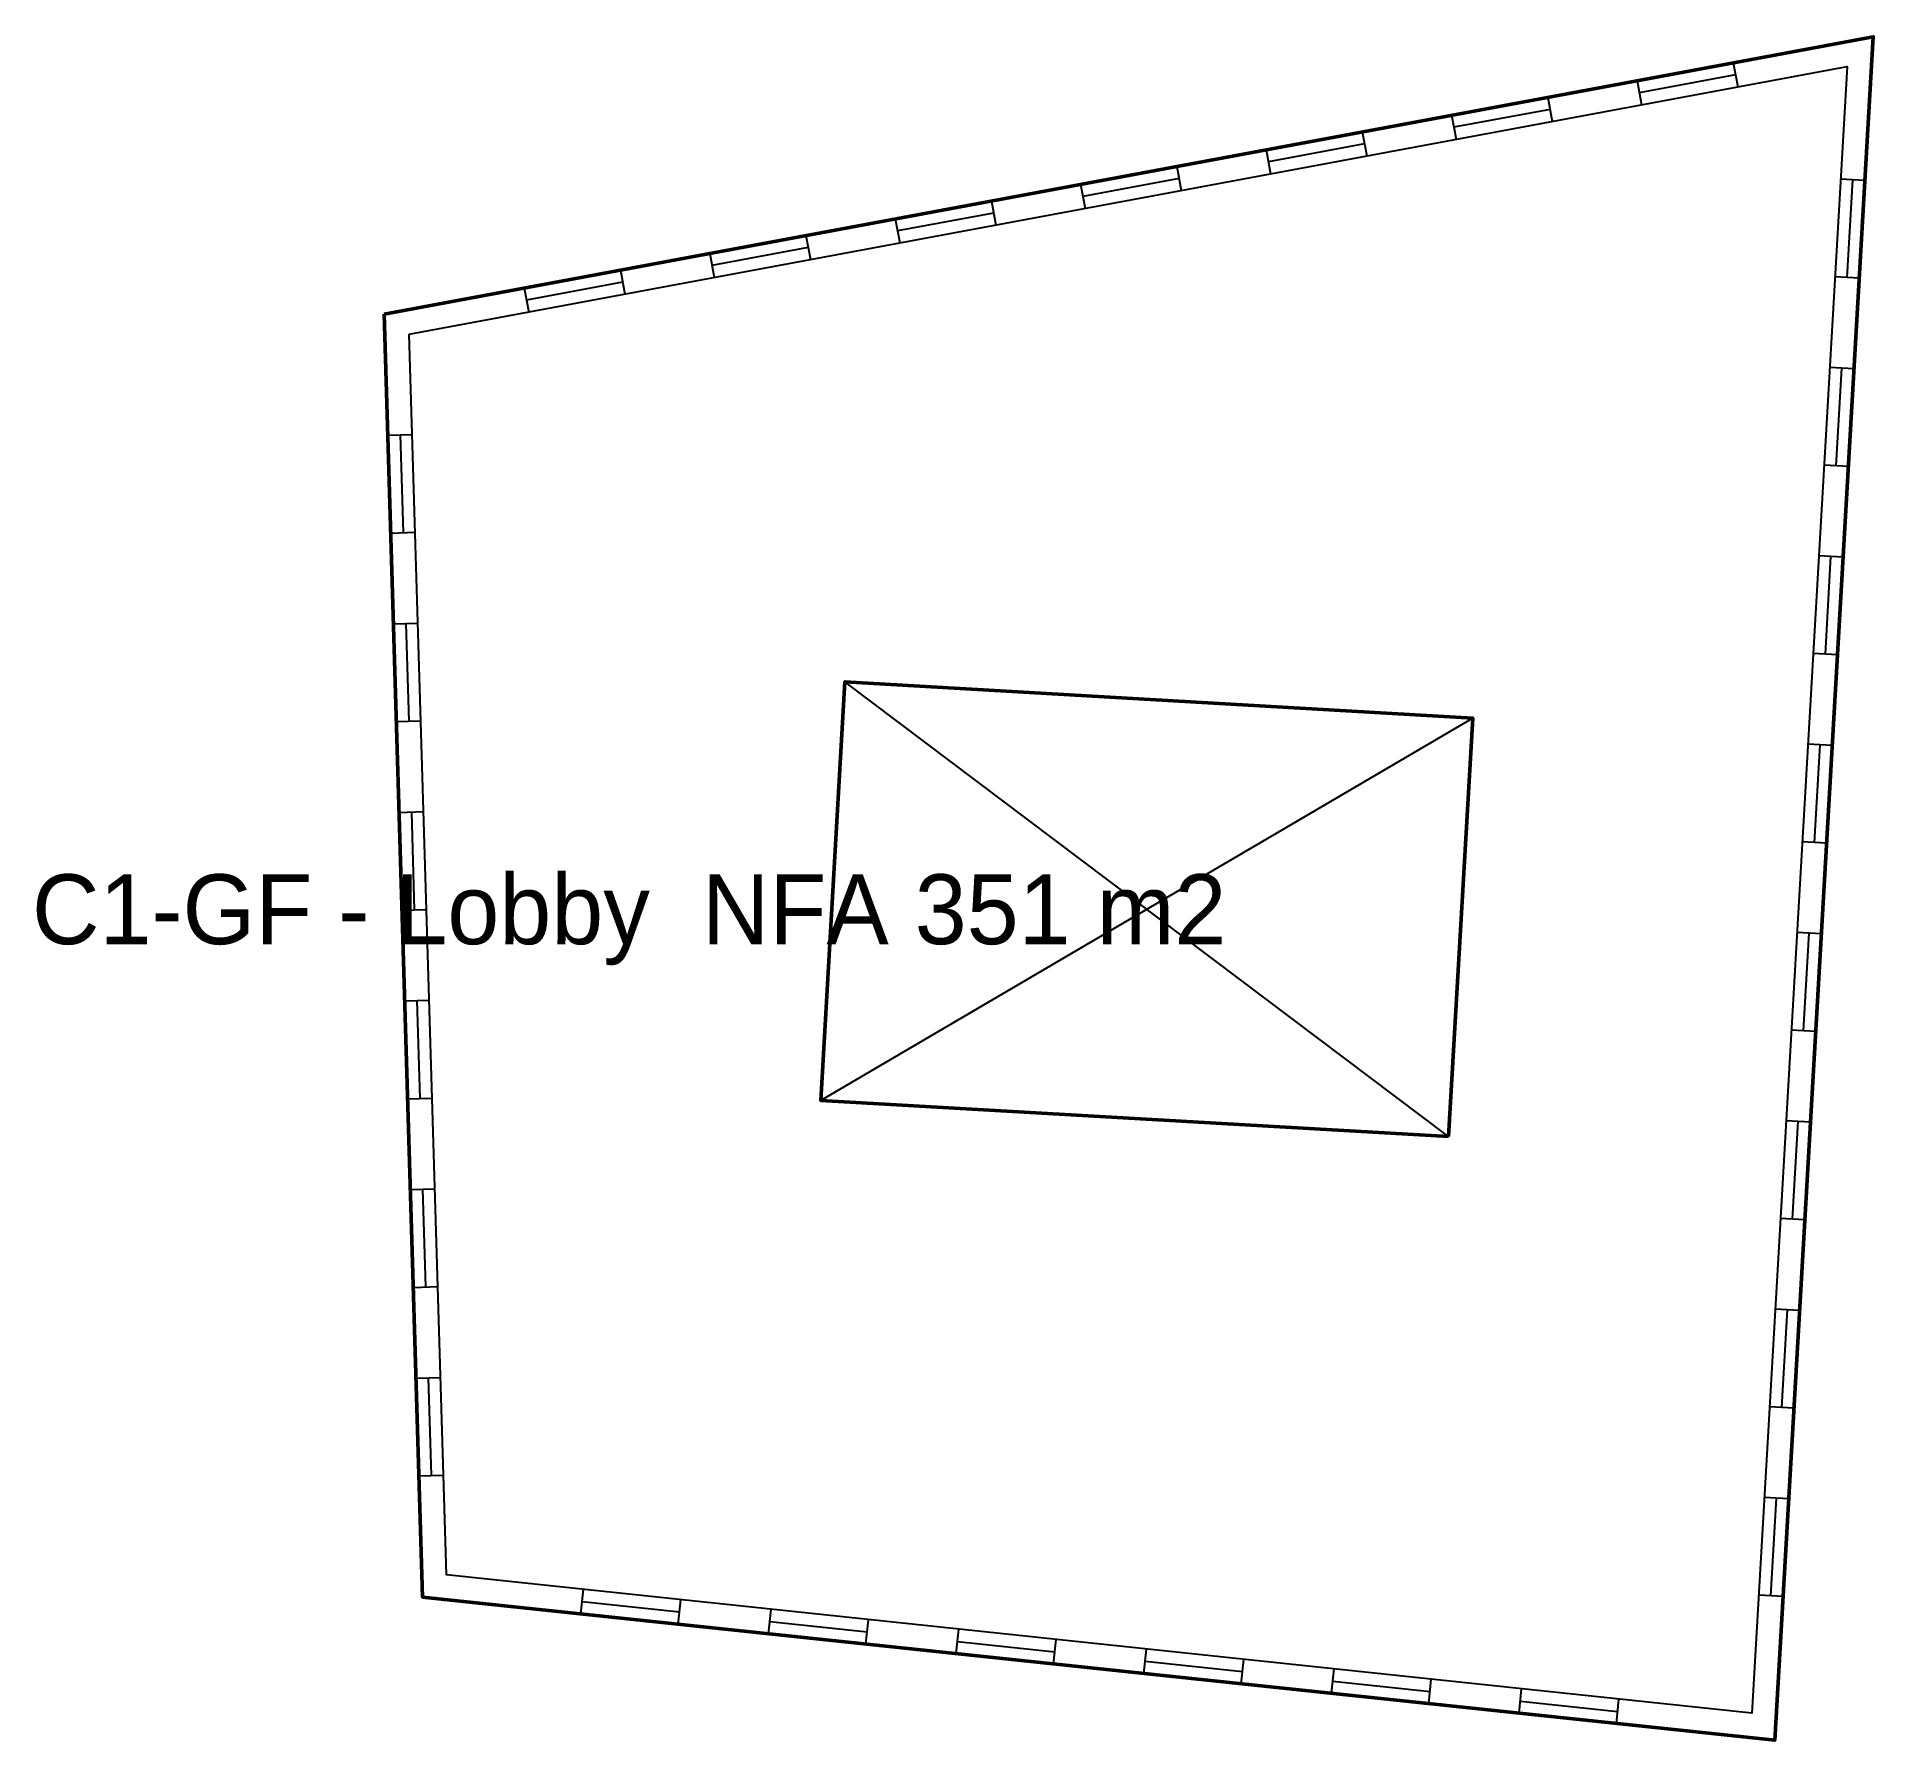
# Model space of a CAD drawing. Header units: metres. Extents: x -37.5 to -11.3, y -59.6 to -35.2.
import ezdxf
from ezdxf.enums import TextEntityAlignment as Align

# ---------------------------------------------------------------- set-up
doc = ezdxf.new("R2010")
doc.units = ezdxf.units.M
for name, color, linetype in [('CORE', 1, 'Continuous'), ('TEXT', 250, 'Continuous'), ('WALL', 7, 'Continuous'), ('WINDOW', 5, 'Continuous')]:
    doc.layers.add(name, color=color, linetype=linetype)

msp = doc.modelspace()

# ---------------------------------------------------------------- linework, layer by layer
at = {"layer": 'CORE'}
for p, q in [((-17.337, -50.981), (-25.976, -44.472)), ((-16.991, -44.991), (-26.322, -50.462))]:
    msp.add_line(p, q, dxfattribs=at)
at = {"layer": 'CORE', "lineweight": 50}
msp.add_lwpolyline([(-17.337, -50.981), (-16.991, -44.991), (-25.976, -44.472), (-26.322, -50.462)], close=True, dxfattribs=at)
at = {"layer": 'WALL', "lineweight": 50}
msp.add_lwpolyline([(-32.57, -39.21), (-32.02, -57.57), (-12.67, -59.62), (-11.26, -35.24)], close=True, dxfattribs=at)
at = {"layer": 'WALL'}
msp.add_lwpolyline([(-32.211, -39.499), (-11.635, -35.666), (-12.998, -59.233), (-31.679, -57.254), (-32.211, -39.499)], close=True, dxfattribs=at)
at = {"layer": 'WINDOW'}
for p, q in [((-13.264, -35.613), (-13.2, -35.957)), ((-14.64, -35.87), (-14.576, -36.214)), ((-13.232, -35.785), (-14.608, -36.042)), ((-15.918, -36.108), (-15.854, -36.452)), ((-17.294, -36.364), (-17.23, -36.708)), ((-15.886, -36.28), (-17.262, -36.536)), ((-18.54, -36.774), (-19.917, -37.031)), ((-18.573, -36.602), (-18.508, -36.946)), ((-19.949, -36.859), (-19.885, -37.203)), ((-21.195, -37.269), (-22.571, -37.525)), ((-21.227, -37.097), (-21.163, -37.441)), ((-11.379, -37.297), (-11.728, -37.277)), ((-11.635, -38.684), (-11.554, -37.287)), ((-22.603, -37.353), (-22.539, -37.697)), ((-23.849, -37.763), (-25.225, -38.02)), ((-23.881, -37.591), (-23.817, -37.935)), ((-26.536, -38.086), (-26.471, -38.43)), ((-25.257, -37.848), (-25.193, -38.192)), ((-27.912, -38.342), (-27.848, -38.686)), ((-26.503, -38.258), (-27.88, -38.514)), ((-29.19, -38.58), (-29.126, -38.924)), ((-30.566, -38.837), (-30.502, -39.181)), ((-29.158, -38.752), (-30.534, -39.009)), ((-11.46, -38.695), (-11.809, -38.674)), ((-11.535, -39.992), (-11.884, -39.972)), ((-11.79, -41.38), (-11.71, -39.982)), ((-32.518, -40.943), (-32.168, -40.933)), ((-32.343, -40.938), (-32.301, -42.337)), ((-11.616, -41.39), (-11.965, -41.37)), ((-32.476, -42.343), (-32.126, -42.332)), ((-11.691, -42.688), (-12.04, -42.668)), ((-11.946, -44.075), (-11.865, -42.678)), ((-32.437, -43.642), (-32.087, -43.632)), ((-32.262, -43.637), (-32.22, -45.036)), ((-11.772, -44.086), (-12.121, -44.065)), ((-32.395, -45.042), (-32.045, -45.031)), ((-11.847, -45.383), (-12.196, -45.363)), ((-12.102, -46.771), (-12.021, -45.373)), ((-32.356, -46.341), (-32.007, -46.33)), ((-32.181, -46.336), (-32.14, -47.735)), ((-11.927, -46.781), (-12.277, -46.761)), ((-32.314, -47.74), (-31.965, -47.73)), ((-12.003, -48.079), (-12.352, -48.059)), ((-12.258, -49.466), (-12.177, -48.069)), ((-32.276, -49.04), (-31.926, -49.029)), ((-32.101, -49.034), (-32.059, -50.434)), ((-12.083, -49.477), (-12.433, -49.456)), ((-32.234, -50.439), (-31.884, -50.429)), ((-12.158, -50.774), (-12.508, -50.754)), ((-12.414, -52.162), (-12.333, -50.764)), ((-32.195, -51.738), (-31.845, -51.728)), ((-32.02, -51.733), (-31.978, -53.133)), ((-12.239, -52.172), (-12.589, -52.152)), ((-32.153, -53.138), (-31.803, -53.127)), ((-12.314, -53.47), (-12.664, -53.45)), ((-12.57, -54.857), (-12.489, -53.46)), ((-32.114, -54.437), (-31.764, -54.427)), ((-31.939, -54.432), (-31.897, -55.831)), ((-12.395, -54.868), (-12.745, -54.847)), ((-32.072, -55.837), (-31.722, -55.826)), ((-12.47, -56.165), (-12.82, -56.145)), ((-12.726, -57.553), (-12.645, -56.155)), ((-29.754, -57.81), (-29.717, -57.462)), ((-12.551, -57.563), (-12.9, -57.543)), ((-29.735, -57.636), (-28.343, -57.784)), ((-28.361, -57.958), (-28.324, -57.61)), ((-27.069, -58.095), (-27.032, -57.747)), ((-27.05, -57.921), (-25.658, -58.068)), ((-25.676, -58.242), (-25.639, -57.894)), ((-24.384, -58.379), (-24.347, -58.031)), ((-24.365, -58.205), (-22.973, -58.352)), ((-22.991, -58.527), (-22.955, -58.178)), ((-21.699, -58.663), (-21.662, -58.315)), ((-21.68, -58.489), (-20.288, -58.637)), ((-20.306, -58.811), (-20.27, -58.463)), ((-19.014, -58.948), (-18.977, -58.6)), ((-18.995, -58.774), (-17.603, -58.921)), ((-17.621, -59.095), (-17.585, -58.747)), ((-16.329, -59.232), (-16.292, -58.884)), ((-16.31, -59.058), (-14.918, -59.206)), ((-14.936, -59.38), (-14.9, -59.032))]:
    msp.add_line(p, q, dxfattribs=at)

# ---------------------------------------------------------------- texts
at = {"layer": 'TEXT'}
msp.add_text('C1-GF - Lobby  NFA 351 m2', height=1, dxfattribs=at).set_placement((-29.064, -47.727), align=Align.MIDDLE_CENTER)

doc.saveas('drawing.dxf')
